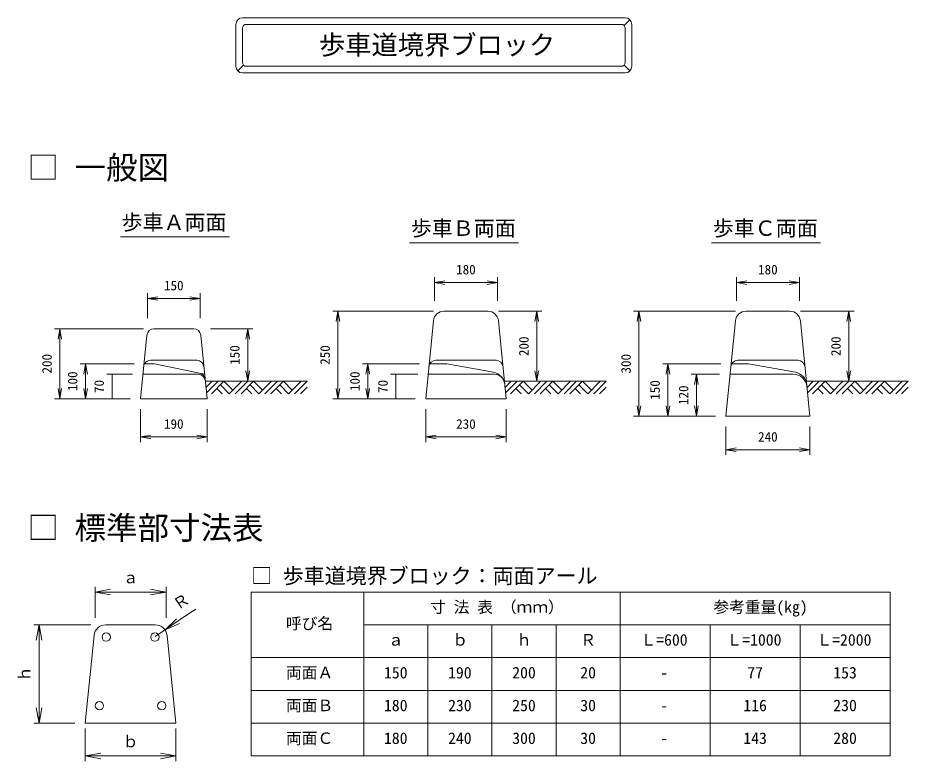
# Model space of a CAD drawing. Units: millimetres, scale not verified. Extents: x 1502 to 4047, y 752 to 5003.
# Drawn here: x 1502 to 4047, y 2878 to 5003 of the extents above; entities that cross this region are included whole.
import ezdxf
from ezdxf.enums import TextEntityAlignment as Align

# ---------------------------------------------------------------- set-up
doc = ezdxf.new("R2010")
doc.units = ezdxf.units.MM
doc.layers.add('0_2', color=4, linetype='Continuous', lineweight=18)
doc.styles.add('ＭＳ ゴシック-5.0-0.0', font='')
doc.styles.get('ＭＳ ゴシック-5.0-0.0').set_extended_font_data('ＭＳ ゴシック-5.0-0.0')

msp = doc.modelspace()

# ---------------------------------------------------------------- linework, layer by layer
at = {"layer": '0_2'}
for p, q in [((2144.418, 5003.41), (3238.653, 5003.41)), ((3235.358, 4981.365), (3251.911, 4997.918)), ((2125.668, 4864.66), (2125.668, 4984.66)), ((2144.418, 4875.91), (2144.418, 4973.41)), ((2155.668, 4984.66), (3227.403, 4984.66)), ((3238.653, 4875.91), (3238.653, 4973.41)), ((3257.403, 4984.66), (3257.403, 4864.66)), ((2147.713, 4867.955), (2131.16, 4851.402)), ((2155.668, 4864.66), (3227.403, 4864.66)), ((3235.358, 4867.955), (3251.911, 4851.402)), ((2144.418, 4845.91), (3238.653, 4845.91)), ((1795.746, 4376.67), (2107.097, 4376.67)), ((2622.425, 4359.762), (2933.776, 4359.762)), ((3485.465, 4359.762), (3796.815, 4359.762)), ((2693.294, 4194.276), (2693.294, 4261.443)), ((2693.294, 4246.443), (2722.838, 4251.652)), ((2873.294, 4246.443), (2843.75, 4251.652)), ((2873.294, 4194.276), (2873.294, 4261.443)), ((3556.333, 4194.276), (3556.333, 4261.443)), ((3556.333, 4246.443), (3585.878, 4251.652)), ((3736.333, 4246.443), (3706.789, 4251.652)), ((3736.333, 4194.276), (3736.333, 4261.443)), ((2693.294, 4246.443), (2722.838, 4241.233)), ((2693.294, 4246.443), (2873.294, 4246.443)), ((2873.294, 4246.443), (2843.75, 4241.233)), ((3556.333, 4246.443), (3585.878, 4241.233)), ((3556.333, 4246.443), (3736.333, 4246.443)), ((3736.333, 4246.443), (3706.789, 4241.233)), ((1873.306, 4144.276), (1873.306, 4215.761)), ((1873.306, 4200.761), (1902.85, 4205.971)), ((1873.306, 4200.761), (1902.85, 4195.552)), ((1873.306, 4200.761), (2023.306, 4200.761)), ((2023.306, 4200.761), (1993.761, 4205.971)), ((2023.306, 4200.761), (1993.761, 4195.552)), ((2023.306, 4144.276), (2023.306, 4215.761)), ((2402.494, 4164.276), (2690.443, 4164.276)), ((2417.494, 4164.276), (2412.284, 4134.732)), ((2417.494, 4164.276), (2422.703, 4134.732)), ((2417.494, 4164.276), (2417.494, 3914.276)), ((2876.144, 4164.276), (3000.646, 4164.276)), ((2985.646, 4164.276), (2980.436, 4134.732)), ((2985.646, 4164.276), (2990.855, 4134.732)), ((2985.646, 4164.276), (2985.646, 3964.276)), ((3262.569, 4164.276), (3553.483, 4164.276)), ((3277.569, 4164.276), (3272.359, 4134.732)), ((3277.569, 4164.276), (3282.778, 4134.732)), ((3277.569, 4164.276), (3277.569, 3864.276)), ((3739.184, 4164.276), (3892.587, 4164.276)), ((3877.587, 4164.276), (3872.378, 4134.732)), ((3877.587, 4164.276), (3882.796, 4134.732)), ((3877.587, 4164.276), (3877.587, 3964.276)), ((1607.565, 4114.276), (1861.405, 4114.276)), ((1622.565, 4114.276), (1617.355, 4084.732)), ((1622.565, 4114.276), (1627.774, 4084.732)), ((1622.565, 4114.276), (1622.565, 3914.276)), ((2053.306, 4114.276), (2174.559, 4114.276)), ((2159.559, 4114.276), (2154.35, 4084.732)), ((2159.559, 4114.276), (2164.768, 4084.732)), ((2159.559, 4114.276), (2159.559, 3964.276)), ((1882.405, 4024.276), (2014.206, 4024.276)), ((2697.394, 4024.276), (2869.194, 4024.276)), ((3560.433, 4024.276), (3732.234, 4024.276)), ((1681.055, 4014.276), (1835.085, 4014.276)), ((1696.055, 4014.276), (1690.846, 3984.732)), ((1696.055, 4014.276), (1701.264, 3984.732)), ((1696.055, 4014.276), (1696.055, 3914.276)), ((2487.82, 4014.276), (2650.073, 4014.276)), ((2502.82, 4014.276), (2497.61, 3984.732)), ((2502.82, 4014.276), (2508.029, 3984.732)), ((2502.82, 4014.276), (2502.82, 3914.276)), ((3345.608, 4014.276), (3511.333, 4014.276)), ((3360.608, 4014.276), (3355.399, 3984.732)), ((3360.608, 4014.276), (3365.818, 3984.732)), ((3360.608, 4014.276), (3360.608, 3864.276)), ((1756.772, 3984.276), (1830.306, 3984.276)), ((1771.772, 3984.276), (1771.772, 3914.276)), ((2159.559, 3964.276), (2154.35, 3993.82)), ((2159.559, 3964.276), (2164.768, 3993.82)), ((2567.808, 3984.276), (2645.294, 3984.276)), ((2582.808, 3984.276), (2582.808, 3914.276)), ((2985.646, 3964.276), (2980.436, 3993.82)), ((2985.646, 3964.276), (2990.855, 3993.82)), ((3427.126, 3984.276), (3508.333, 3984.276)), ((3442.126, 3984.276), (3436.916, 3954.732)), ((3442.126, 3984.276), (3447.335, 3954.732)), ((3442.126, 3984.276), (3442.126, 3864.276)), ((3877.587, 3964.276), (3872.378, 3993.82)), ((3877.587, 3964.276), (3882.796, 3993.82)), ((2038.306, 3964.276), (2329.265, 3964.276)), ((2057.736, 3964.276), (2040.072, 3946.612)), ((2074.706, 3964.276), (2041.615, 3931.184)), ((2091.677, 3964.276), (2055.885, 3928.484)), ((2081.341, 3953.94), (2106.797, 3928.484)), ((2117.133, 3938.82), (2091.677, 3964.276)), ((2142.588, 3964.276), (2106.797, 3928.484)), ((2159.559, 3964.276), (2123.767, 3928.484)), ((2176.53, 3964.276), (2140.738, 3928.484)), ((2166.194, 3953.94), (2191.649, 3928.484)), ((2201.985, 3938.82), (2176.53, 3964.276)), ((2227.441, 3964.276), (2191.649, 3928.484)), ((2244.412, 3964.276), (2208.62, 3928.484)), ((2261.382, 3964.276), (2225.591, 3928.484)), ((2251.046, 3953.94), (2276.502, 3928.484)), ((2286.838, 3938.82), (2261.382, 3964.276)), ((2312.294, 3964.276), (2276.502, 3928.484)), ((2329.265, 3964.276), (2293.473, 3928.484)), ((2329.265, 3947.305), (2310.443, 3928.484)), ((2893.294, 3964.276), (3184.253, 3964.276)), ((2912.724, 3964.276), (2895.06, 3946.612)), ((2929.695, 3964.276), (2896.603, 3931.184)), ((2946.665, 3964.276), (2910.873, 3928.484)), ((2936.329, 3953.94), (2961.785, 3928.484)), ((2972.121, 3938.82), (2946.665, 3964.276)), ((2997.577, 3964.276), (2961.785, 3928.484)), ((3014.547, 3964.276), (2978.755, 3928.484)), ((3031.518, 3964.276), (2995.726, 3928.484)), ((3021.182, 3953.94), (3046.638, 3928.484)), ((3056.974, 3938.82), (3031.518, 3964.276)), ((3082.43, 3964.276), (3046.638, 3928.484)), ((3099.4, 3964.276), (3063.608, 3928.484)), ((3116.371, 3964.276), (3080.579, 3928.484)), ((3106.035, 3953.94), (3131.491, 3928.484)), ((3141.827, 3938.82), (3116.371, 3964.276)), ((3167.282, 3964.276), (3131.491, 3928.484)), ((3184.253, 3964.276), (3148.461, 3928.484)), ((3184.253, 3947.305), (3165.432, 3928.484)), ((3756.333, 3964.276), (4047.293, 3964.276)), ((3775.764, 3964.276), (3758.1, 3946.612)), ((3792.734, 3964.276), (3759.643, 3931.184)), ((3809.705, 3964.276), (3773.913, 3928.484)), ((3799.369, 3953.94), (3824.825, 3928.484)), ((3835.161, 3938.82), (3809.705, 3964.276)), ((3860.616, 3964.276), (3824.825, 3928.484)), ((3877.587, 3964.276), (3841.795, 3928.484)), ((3894.558, 3964.276), (3858.766, 3928.484)), ((3884.222, 3953.94), (3909.677, 3928.484)), ((3920.013, 3938.82), (3894.558, 3964.276)), ((3945.469, 3964.276), (3909.677, 3928.484)), ((3962.44, 3964.276), (3926.648, 3928.484)), ((3979.41, 3964.276), (3943.619, 3928.484)), ((3969.074, 3953.94), (3994.53, 3928.484)), ((4004.866, 3938.82), (3979.41, 3964.276)), ((4030.322, 3964.276), (3994.53, 3928.484)), ((4047.293, 3964.276), (4011.501, 3928.484)), ((4047.293, 3947.305), (4028.471, 3928.484)), ((1622.565, 3914.276), (1617.355, 3943.82)), ((1622.565, 3914.276), (1627.774, 3943.82)), ((1696.055, 3914.276), (1690.846, 3943.82)), ((1696.055, 3914.276), (1701.264, 3943.82)), ((2086.125, 3928.484), (2071.005, 3943.604)), ((2170.977, 3928.484), (2155.858, 3943.604)), ((2255.83, 3928.484), (2240.71, 3943.604)), ((2417.494, 3914.276), (2412.284, 3943.82)), ((2417.494, 3914.276), (2422.703, 3943.82)), ((2502.82, 3914.276), (2497.61, 3943.82)), ((2502.82, 3914.276), (2508.029, 3943.82)), ((2941.113, 3928.484), (2925.993, 3943.604)), ((3025.966, 3928.484), (3010.846, 3943.604)), ((3110.819, 3928.484), (3095.699, 3943.604)), ((3804.153, 3928.484), (3789.033, 3943.604)), ((3889.005, 3928.484), (3873.886, 3943.604)), ((3973.858, 3928.484), (3958.738, 3943.604)), ((1607.565, 3914.276), (1823.306, 3914.276)), ((2402.494, 3914.276), (2638.294, 3914.276)), ((3277.569, 3864.276), (3272.359, 3893.82)), ((3277.569, 3864.276), (3282.778, 3893.82)), ((3360.608, 3864.276), (3355.399, 3893.82)), ((3360.608, 3864.276), (3365.818, 3893.82)), ((3442.126, 3864.276), (3436.916, 3893.82)), ((3442.126, 3864.276), (3447.335, 3893.82)), ((1853.306, 3789.948), (1853.306, 3884.276)), ((2043.306, 3789.948), (2043.306, 3884.276)), ((2668.294, 3789.948), (2668.294, 3884.276)), ((2898.294, 3789.948), (2898.294, 3884.276)), ((3262.569, 3864.276), (3496.333, 3864.276)), ((3526.333, 3753.283), (3526.333, 3834.276)), ((3766.333, 3753.283), (3766.333, 3834.276)), ((1853.306, 3804.948), (1882.85, 3810.157)), ((1853.306, 3804.948), (1882.85, 3799.738)), ((1853.306, 3804.948), (2043.306, 3804.948)), ((2043.306, 3804.948), (2013.761, 3810.157)), ((2043.306, 3804.948), (2013.761, 3799.738)), ((2668.294, 3804.948), (2697.838, 3810.157)), ((2668.294, 3804.948), (2697.838, 3799.738)), ((2668.294, 3804.948), (2898.294, 3804.948)), ((2898.294, 3804.948), (2868.75, 3810.157)), ((2898.294, 3804.948), (2868.75, 3799.738)), ((3526.333, 3768.283), (3555.878, 3773.493)), ((3526.333, 3768.283), (3555.878, 3763.074)), ((3526.333, 3768.283), (3766.333, 3768.283)), ((3766.333, 3768.283), (3736.789, 3773.493)), ((3766.333, 3768.283), (3736.789, 3763.074)), ((1723.511, 3287.808), (1723.511, 3376.429)), ((1723.511, 3361.429), (1767.827, 3369.244)), ((1723.511, 3361.429), (1767.827, 3353.615)), ((1723.511, 3361.429), (1926.011, 3361.429)), ((1926.011, 3361.429), (1881.694, 3369.244)), ((1926.011, 3361.429), (1881.694, 3353.615)), ((1926.011, 3287.808), (1926.011, 3376.429)), ((3224.229, 3361.429), (3224.229, 2892.679)), ((1990.528, 3298.614), (2011.288, 3312.741)), ((1895.467, 3233.929), (1990.528, 3298.614)), ((1923.37, 3252.916), (1955.613, 3284.308)), ((1548.147, 3267.679), (1711.084, 3267.679)), ((1563.147, 3267.679), (1555.333, 3223.363)), ((1563.147, 3267.679), (1570.961, 3223.363)), ((1563.147, 3267.679), (1563.147, 2986.429)), ((1923.37, 3252.916), (1964.405, 3271.387)), ((2491.104, 3267.679), (3995.505, 3267.679)), ((2674.385, 3267.679), (2674.385, 2892.679)), ((2857.667, 3267.679), (2857.667, 2892.679)), ((3040.948, 3267.679), (3040.948, 2892.679)), ((3481.321, 3267.679), (3481.321, 2892.679)), ((3738.413, 3267.679), (3738.413, 2892.679)), ((2169.542, 3080.179), (3995.505, 3080.179)), ((1563.147, 2986.429), (1555.333, 3030.746)), ((1563.147, 2986.429), (1570.961, 3030.746)), ((1548.147, 2986.429), (1665.386, 2986.429)), ((2169.542, 2986.429), (3995.505, 2986.429)), ((1695.386, 2877.679), (1695.386, 2971.353)), ((1954.136, 2877.679), (1954.136, 2971.353)), ((1695.386, 2892.679), (1739.702, 2900.494)), ((1695.386, 2892.679), (1739.702, 2884.865)), ((1695.386, 2892.679), (1954.136, 2892.679)), ((1954.136, 2892.679), (1909.819, 2900.494)), ((1954.136, 2892.679), (1909.819, 2884.865))]:
    msp.add_line(p, q, dxfattribs=at)
at = {"layer": '0_2', "color": 2}
for p, q in [((2720.443, 4164.276), (2846.144, 4164.276)), ((3583.483, 4164.276), (3709.184, 4164.276)), ((2690.592, 4137.261), (2668.294, 3914.276)), ((2875.995, 4137.261), (2898.294, 3914.276)), ((3553.632, 4137.261), (3526.333, 3864.276)), ((3739.035, 4137.261), (3766.333, 3864.276)), ((1891.405, 4114.276), (2005.206, 4114.276)), ((1871.505, 4096.266), (1853.306, 3914.276)), ((2025.107, 4096.266), (2043.306, 3914.276)), ((1863.306, 4014.276), (1893.306, 4014.276)), ((1893.306, 4014.276), (2036.306, 3984.276)), ((2678.294, 4014.276), (2728.294, 4014.276)), ((2728.294, 4014.276), (2861.724, 3989.718)), ((3541.333, 4014.276), (3591.333, 4014.276)), ((3591.333, 4014.276), (3724.764, 3989.718)), ((1860.306, 3984.276), (2018.206, 3984.276)), ((2675.294, 3984.276), (2864.144, 3984.276)), ((3538.333, 3984.276), (3718.134, 3984.276)), ((1853.306, 3914.276), (2043.306, 3914.276)), ((2668.294, 3914.276), (2898.294, 3914.276)), ((3526.333, 3864.276), (3766.333, 3864.276)), ((2169.542, 3361.429), (3995.505, 3361.429)), ((2169.542, 3361.429), (2169.542, 2892.679)), ((2491.104, 3361.429), (2491.104, 2892.679)), ((3995.505, 3361.429), (3995.505, 2892.679)), ((1754.054, 3267.679), (1895.467, 3267.679)), ((1720.471, 3237.288), (1695.386, 2986.429)), ((1954.136, 2986.429), (1929.05, 3237.288)), ((2169.542, 3173.929), (3995.505, 3173.929)), ((1695.386, 2986.429), (1954.136, 2986.429)), ((2169.542, 2892.679), (3995.505, 2892.679))]:
    msp.add_line(p, q, dxfattribs=at)
at = {"layer": '0_2'}
for centre in [(1755.185, 3232.679), (1894.336, 3232.679), (1735.56, 3036.429), (1913.961, 3036.429)]:
    msp.add_circle(centre, 12, dxfattribs=at)
for centre, radius, start, end in [((2144.418, 4984.66), 18.75, 90, 180), ((3238.653, 4984.66), 18.75, 0, 90), ((2155.668, 4973.41), 11.25, 90, 180), ((3227.403, 4973.41), 11.25, 0, 90), ((2144.418, 4864.66), 18.75, 180, 270), ((2155.668, 4875.91), 11.25, 180, 270), ((3227.403, 4875.91), 11.25, 270, 0), ((3238.653, 4864.66), 18.75, 270, 0), ((1882.405, 4004.276), 20, 90, 150), ((2014.206, 4004.276), 20, 5.71059, 90), ((2697.394, 4004.276), 20, 90, 174.28941), ((2869.194, 4004.276), 20, 5.71059, 90), ((3560.433, 4004.276), 20, 90, 174.28941), ((3732.234, 4004.276), 20, 5.71059, 90)]:
    msp.add_arc(centre, radius, start, end, dxfattribs=at)
at = {"layer": '0_2', "color": 2}
for centre, radius, start, end in [((2720.443, 4134.276), 30, 90, 174.28941), ((2846.144, 4134.276), 30, 5.71059, 90), ((3583.483, 4134.276), 30, 90, 174.28941), ((3709.184, 4134.276), 30, 5.71059, 90), ((1891.405, 4094.276), 20, 90, 174.28941), ((2005.206, 4094.276), 20, 5.71059, 90), ((2018.206, 3964.276), 20, 5.71059, 90), ((2017.862, 3967.71), 20, 5.71059, 78.15173), ((2854.484, 3950.379), 40, 5.71059, 79.57147), ((2864.144, 3954.276), 30, 5.71059, 90), ((3718.134, 3944.276), 40, 5.71059, 90), ((3717.524, 3950.379), 40, 5.71059, 79.57147), ((1754.054, 3233.929), 33.75, 90, 174.28941), ((1895.467, 3233.929), 33.75, 5.71059, 90)]:
    msp.add_arc(centre, radius, start, end, dxfattribs=at)

# ---------------------------------------------------------------- texts
at = {"layer": '0_2', "color": 7, "style": 'ＭＳ ゴシック-5.0-0.0'}
for s, height, p in [('歩車道境界ブロック', 54.99, (2363.333, 4882.024)), ('□ 一般図', 65.98, (1529.875, 4522.354)), ('歩車Ａ両面', 43.99, (1798.95, 4383.649)), ('歩車Ｂ両面', 43.99, (2625.63, 4366.74)), ('歩車Ｃ両面', 43.99, (3488.669, 4366.74)), ('180', 27.49, (2755.169, 4261.443)), ('180', 27.49, (3618.208, 4261.443)), ('150', 27.49, (1920.181, 4215.761)), ('190', 27.49, (1920.181, 3819.948)), ('230', 27.49, (2755.169, 3819.948)), ('240', 27.49, (3618.208, 3783.283)), ('□ 標準部寸法表', 65.98, (1529.875, 3492.284)), ('□ 歩車道境界ブロック：両面アール', 43.99, (2169.552, 3372.674)), ('ａ', 32.99, (1802.261, 3376.429)), ('寸 法 表 （ｍｍ）', 32.99, (2680.742, 3292.054)), ('参考重量(kg)', 32.99, (3490.453, 3292.054)), ('呼び名', 32.99, (2268.907, 3245.179)), ('ａ', 32.99, (2560.25, 3198.304)), ('ｂ', 32.99, (2744.262, 3198.304)), ('ｈ', 32.99, (2926.812, 3198.304)), ('Ｒ', 32.99, (3110.093, 3198.304)), ('Ｌ=600', 32.99, (3282.125, 3198.304)), ('Ｌ=1000', 32.99, (3527.966, 3198.304)), ('Ｌ=2000', 32.99, (3785.058, 3198.304)), ('両面Ａ', 32.99, (2268.907, 3104.554)), ('150', 32.99, (2548.995, 3104.554)), ('190', 32.99, (2732.276, 3104.554)), ('200', 32.99, (2915.557, 3104.554)), ('20', 32.99, (3110.088, 3104.554)), ('77', 32.99, (3587.367, 3104.554)), ('153', 32.99, (3833.209, 3104.554)), ('-', 32.99, (3338.375, 3104.554)), ('両面Ｂ', 32.99, (2268.907, 3010.804)), ('180', 32.99, (2548.995, 3010.804)), ('230', 32.99, (2732.276, 3010.804)), ('250', 32.99, (2915.557, 3010.804)), ('30', 32.99, (3110.088, 3010.804)), ('-', 32.99, (3338.375, 3010.804)), ('116', 32.99, (3576.117, 3010.804)), ('230', 32.99, (3833.209, 3010.804)), ('ｂ', 32.99, (1802.261, 2907.679)), ('両面Ｃ', 32.99, (2268.907, 2917.054)), ('180', 32.99, (2548.995, 2917.054)), ('240', 32.99, (2732.276, 2917.054)), ('300', 32.99, (2915.557, 2917.054)), ('30', 32.99, (3110.088, 2917.054)), ('143', 32.99, (3576.117, 2917.054)), ('280', 32.99, (3833.209, 2917.054)), ('-', 32.99, (3338.375, 2917.054))]:
    msp.add_text(s, height=height, dxfattribs=at).set_placement(p, align=Align.BOTTOM_LEFT)
for s, height, rotation, p in [('200', 27.49, 90, (2970.646, 4036.151)), ('200', 27.49, 90, (3862.587, 4036.151)), ('150', 27.49, 90, (2144.559, 4011.151)), ('250', 27.49, 90, (2402.494, 4011.151)), ('200', 27.49, 90, (1607.565, 3986.151)), ('300', 27.49, 90, (3262.569, 3986.151)), ('100', 27.49, 90, (1681.055, 3936.151)), ('100', 27.49, 90, (2487.82, 3936.151)), ('70', 27.49, 90, (1756.772, 3930.526)), ('70', 27.49, 90, (2567.808, 3930.526)), ('150', 27.49, 90, (3345.608, 3911.151)), ('120', 27.49, 90, (3427.126, 3896.151)), ('Ｒ', 32.99, 34.234, (1965.646, 3299.826)), ('ｈ', 32.99, 90, (1548.147, 3104.554))]:
    msp.add_text(s, height=height, rotation=rotation, dxfattribs=at).set_placement(p, align=Align.BOTTOM_LEFT)

doc.saveas('drawing.dxf')
